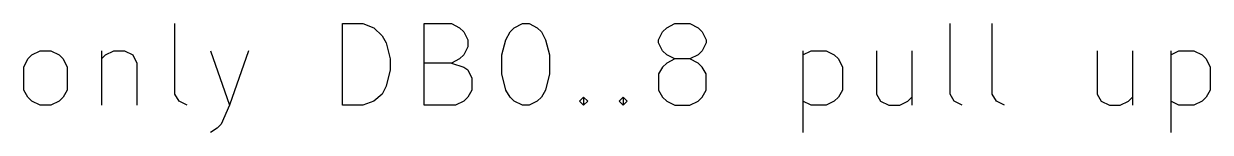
# Model space of a CAD drawing. Extents: x 12 to 829, y -582 to -12.
# Drawn here: x 222.53 to 244.65, y -47.42 to -45.39 of the extents above; entities that cross this region are included whole.
import ezdxf

# ---------------------------------------------------------------- set-up
doc = ezdxf.new("R2010")
doc.units = 0
doc.header["$MEASUREMENT"] = 0
doc.layers.add('BLACK', color=7, linetype='CONTINUOUS')

msp = doc.modelspace()

# ---------------------------------------------------------------- linework, layer by layer
at = {"layer": 'Black'}
for p, q in [((225.349, -46.7106), (225.349, -45.3898)), ((228.473, -46.9138), (228.473, -45.3898)), ((228.473, -45.3898), (228.854, -45.3898)), ((228.854, -45.3898), (229.057, -45.466)), ((229.057, -45.466), (229.21, -45.6184)), ((229.997, -46.9138), (229.997, -45.3898)), ((229.997, -45.3898), (230.505, -45.3898)), ((230.505, -45.3898), (230.657, -45.466)), ((230.657, -45.466), (230.734, -45.5422)), ((230.734, -45.5422), (230.81, -45.6946)), ((231.521, -45.6946), (231.597, -45.5422)), ((231.597, -45.5422), (231.673, -45.466)), ((231.673, -45.466), (231.826, -45.3898)), ((231.826, -45.3898), (231.953, -45.3898)), ((231.953, -45.3898), (232.105, -45.466)), ((232.105, -45.466), (232.181, -45.5422)), ((232.181, -45.5422), (232.258, -45.6946)), ((234.366, -45.6946), (234.442, -45.5422)), ((234.442, -45.5422), (234.518, -45.466)), ((234.518, -45.466), (234.671, -45.3898)), ((234.671, -45.3898), (234.95, -45.3898)), ((234.95, -45.3898), (235.102, -45.466)), ((235.102, -45.466), (235.179, -45.5422)), ((235.179, -45.5422), (235.255, -45.6946)), ((239.801, -46.7106), (239.801, -45.3898)), ((240.589, -46.7106), (240.589, -45.3898)), ((229.21, -45.6184), (229.286, -45.7454)), ((229.286, -45.7454), (229.362, -46.0502)), ((230.81, -45.6946), (230.81, -45.8216)), ((231.445, -45.974), (231.521, -45.6946)), ((232.258, -45.6946), (232.334, -45.974)), ((234.366, -45.7454), (234.366, -45.6946)), ((234.442, -45.8978), (234.366, -45.7454)), ((235.255, -45.7454), (235.179, -45.8978)), ((235.255, -45.6946), (235.255, -45.7454)), ((222.606, -46.0502), (222.682, -45.974)), ((222.682, -45.974), (222.834, -45.8978)), ((222.834, -45.8978), (223.037, -45.8978)), ((223.037, -45.8978), (223.19, -45.974)), ((223.19, -45.974), (223.266, -46.0502)), ((223.977, -45.8978), (223.977, -46.9138)), ((223.977, -46.0502), (224.053, -45.974)), ((224.053, -45.974), (224.206, -45.8978)), ((224.206, -45.8978), (224.409, -45.8978)), ((224.409, -45.8978), (224.561, -45.974)), ((224.561, -45.974), (224.638, -46.1264)), ((226.009, -45.8978), (226.365, -46.9138)), ((226.72, -45.8978), (226.365, -46.9138)), ((230.734, -45.974), (230.657, -46.0502)), ((230.81, -45.8216), (230.734, -45.974)), ((231.445, -46.3296), (231.445, -45.974)), ((232.334, -45.974), (232.334, -46.3296)), ((234.518, -45.974), (234.442, -45.8978)), ((234.671, -46.0502), (234.518, -45.974)), ((235.102, -45.974), (234.95, -46.0502)), ((235.179, -45.8978), (235.102, -45.974)), ((237.058, -45.8978), (237.058, -47.4218)), ((237.058, -45.974), (237.211, -45.8978)), ((237.211, -45.8978), (237.49, -45.8978)), ((237.49, -45.8978), (237.642, -45.974)), ((237.642, -45.974), (237.719, -46.0502)), ((238.43, -45.8978), (238.43, -46.7106)), ((239.09, -45.8978), (239.09, -46.9138)), ((242.545, -45.8978), (242.545, -46.7106)), ((243.205, -45.8978), (243.205, -46.9138)), ((243.916, -45.8978), (243.916, -47.4218)), ((243.916, -45.974), (244.069, -45.8978)), ((244.069, -45.8978), (244.348, -45.8978)), ((244.348, -45.8978), (244.5, -45.974)), ((244.5, -45.974), (244.577, -46.0502)), ((222.529, -46.2026), (222.606, -46.0502)), ((222.529, -46.6344), (222.529, -46.2026)), ((223.266, -46.0502), (223.342, -46.2026)), ((223.342, -46.2026), (223.342, -46.6344)), ((224.638, -46.1264), (224.638, -46.9138)), ((229.362, -46.0502), (229.362, -46.2534)), ((230.505, -46.1264), (229.997, -46.1264)), ((230.657, -46.0502), (230.505, -46.1264)), ((230.505, -46.1264), (230.734, -46.2026)), ((230.734, -46.2026), (230.81, -46.2534)), ((234.442, -46.2026), (234.366, -46.3296)), ((234.518, -46.1264), (234.442, -46.2026)), ((234.671, -46.0502), (234.518, -46.1264)), ((234.95, -46.0502), (234.671, -46.0502)), ((235.102, -46.1264), (234.95, -46.0502)), ((235.179, -46.2026), (235.102, -46.1264)), ((235.255, -46.3296), (235.179, -46.2026)), ((237.719, -46.0502), (237.795, -46.2026)), ((237.795, -46.2026), (237.795, -46.6344)), ((244.577, -46.0502), (244.653, -46.2026)), ((244.653, -46.2026), (244.653, -46.6344)), ((229.362, -46.2534), (229.286, -46.5582)), ((230.81, -46.2534), (230.886, -46.4058)), ((230.886, -46.4058), (230.886, -46.6344)), ((231.521, -46.6344), (231.445, -46.3296)), ((232.334, -46.3296), (232.258, -46.6344)), ((234.366, -46.3296), (234.366, -46.6344)), ((235.255, -46.6344), (235.255, -46.3296)), ((222.606, -46.7614), (222.529, -46.6344)), ((223.342, -46.6344), (223.266, -46.7614)), ((229.286, -46.5582), (229.21, -46.7106)), ((230.886, -46.6344), (230.81, -46.7614)), ((231.597, -46.7614), (231.521, -46.6344)), ((232.258, -46.6344), (232.181, -46.7614)), ((234.366, -46.6344), (234.442, -46.7614)), ((235.179, -46.7614), (235.255, -46.6344)), ((237.795, -46.6344), (237.719, -46.7614)), ((244.653, -46.6344), (244.577, -46.7614)), ((222.682, -46.8376), (222.606, -46.7614)), ((222.834, -46.9138), (222.682, -46.8376)), ((223.19, -46.8376), (223.037, -46.9138)), ((223.266, -46.7614), (223.19, -46.8376)), ((225.425, -46.8376), (225.349, -46.7106)), ((225.577, -46.9138), (225.425, -46.8376)), ((229.057, -46.8376), (228.854, -46.9138)), ((229.21, -46.7106), (229.057, -46.8376)), ((230.734, -46.8376), (230.581, -46.9138)), ((230.81, -46.7614), (230.734, -46.8376)), ((231.673, -46.8376), (231.597, -46.7614)), ((231.826, -46.9138), (231.673, -46.8376)), ((232.105, -46.8376), (231.953, -46.9138)), ((232.181, -46.7614), (232.105, -46.8376)), ((232.893, -46.8376), (232.969, -46.7614)), ((232.969, -46.9138), (232.893, -46.8376)), ((232.969, -46.7614), (233.045, -46.8376)), ((232.969, -46.7614), (232.969, -46.9138)), ((233.045, -46.8376), (232.969, -46.9138)), ((233.629, -46.8376), (233.705, -46.7614)), ((233.705, -46.9138), (233.629, -46.8376)), ((233.705, -46.7614), (233.782, -46.8376)), ((233.705, -46.7614), (233.705, -46.9138)), ((233.782, -46.8376), (233.705, -46.9138)), ((234.442, -46.7614), (234.518, -46.8376)), ((234.518, -46.8376), (234.671, -46.9138)), ((234.95, -46.9138), (235.102, -46.8376)), ((235.102, -46.8376), (235.179, -46.7614)), ((237.211, -46.9138), (237.058, -46.8376)), ((237.642, -46.8376), (237.49, -46.9138)), ((237.719, -46.7614), (237.642, -46.8376)), ((238.43, -46.7106), (238.506, -46.8376)), ((238.506, -46.8376), (238.658, -46.9138)), ((238.862, -46.9138), (239.014, -46.8376)), ((239.014, -46.8376), (239.09, -46.7614)), ((239.878, -46.8376), (239.801, -46.7106)), ((240.03, -46.9138), (239.878, -46.8376)), ((240.665, -46.8376), (240.589, -46.7106)), ((240.817, -46.9138), (240.665, -46.8376)), ((242.545, -46.7106), (242.621, -46.8376)), ((242.621, -46.8376), (242.773, -46.9138)), ((242.976, -46.9138), (243.129, -46.8376)), ((243.129, -46.8376), (243.205, -46.7614)), ((244.069, -46.9138), (243.916, -46.8376)), ((244.5, -46.8376), (244.348, -46.9138)), ((244.577, -46.7614), (244.5, -46.8376)), ((223.037, -46.9138), (222.834, -46.9138)), ((226.365, -46.9138), (226.212, -47.2694)), ((228.854, -46.9138), (228.473, -46.9138)), ((230.581, -46.9138), (229.997, -46.9138)), ((231.953, -46.9138), (231.826, -46.9138)), ((234.671, -46.9138), (234.95, -46.9138)), ((237.49, -46.9138), (237.211, -46.9138)), ((238.658, -46.9138), (238.862, -46.9138)), ((242.773, -46.9138), (242.976, -46.9138)), ((244.348, -46.9138), (244.069, -46.9138)), ((226.212, -47.2694), (226.136, -47.3456)), ((226.136, -47.3456), (226.009, -47.4218))]:
    msp.add_line(p, q, dxfattribs=at)

doc.saveas('drawing.dxf')
